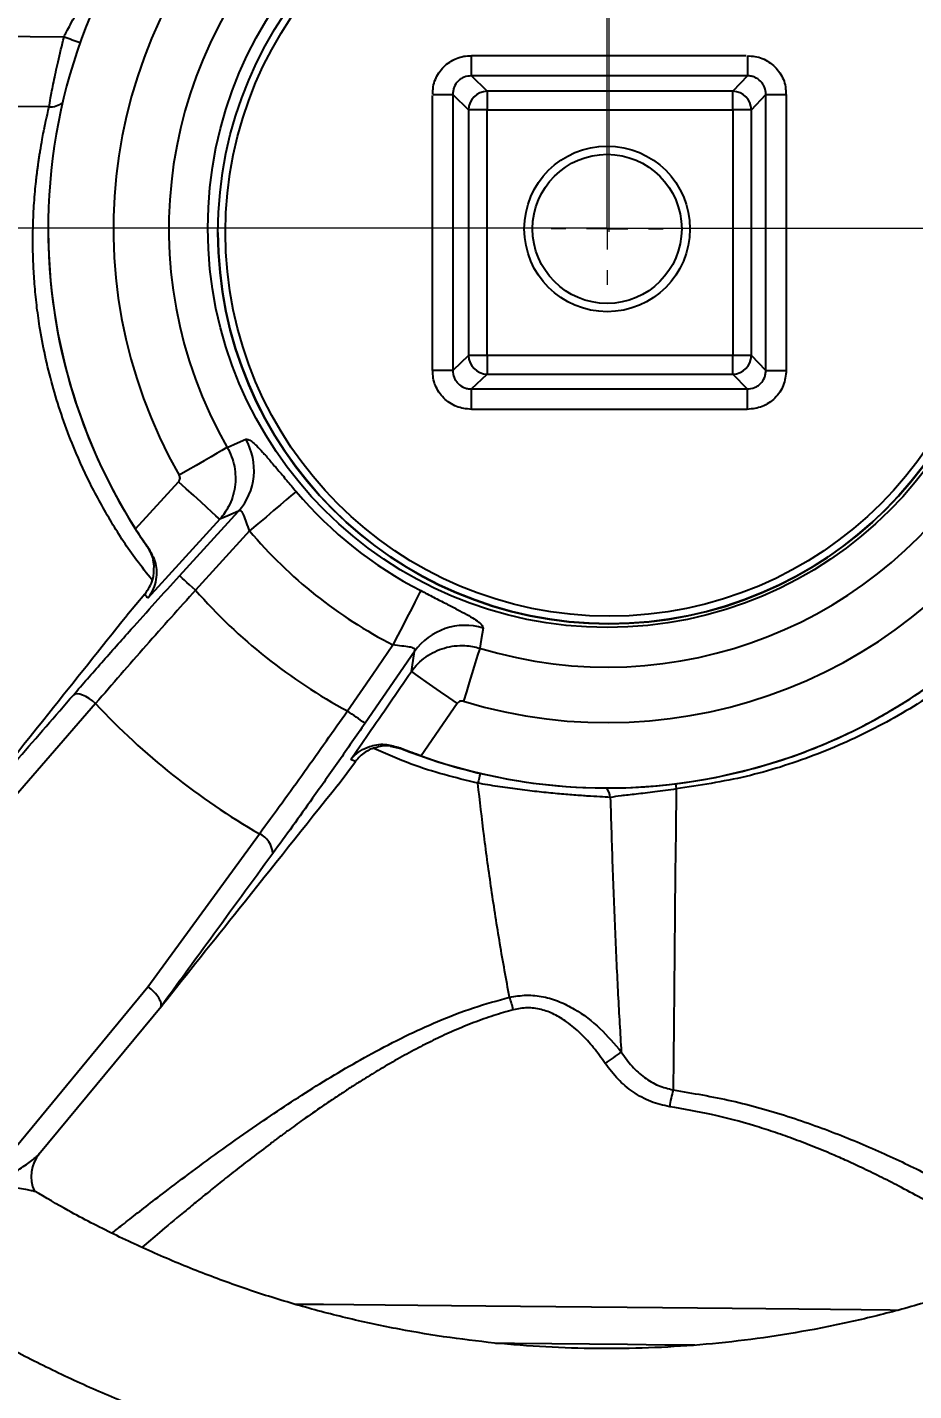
# Model space of a CAD drawing. Header units: millimetres. Extents: x 2454 to 4226, y 715 to 1968.
# Drawn here: x 3135.3 to 3242.4, y 932.4 to 1097.1 of the extents above; entities that cross this region are included whole.
import ezdxf

# ---------------------------------------------------------------- set-up
doc = ezdxf.new("R2010")
doc.units = ezdxf.units.MM
for name, color, linetype, lineweight in [('10', 7, 'Continuous', 0), ('AM_5', 3, 'Continuous', 25), ('标注', 3, 'Continuous', 13)]:
    doc.layers.add(name, color=color, linetype=linetype, lineweight=lineweight)
doc.styles.add('SLDTEXTSTYLE1', font='txt.shx', dxfattribs={"width": 0.7, "bigfont": 'gbcbig.shx'})
doc.dimstyles.new('SLDDIMSTYLE12$0', dxfattribs={"dimtxt": 12, "dimasz": 10, "dimexe": 0, "dimexo": 0.0625, "dimgap": 0.875, "dimtad": 1, "dimdec": 1, "dimlfac": 1.8, "dimrnd": 1e-09, "dimzin": 12, "dimdsep": 46, "dimtxsty": 'SLDTEXTSTYLE1', "dimcen": 0.09, "dimdle": 8.16, "dimclrd": 3, "dimclre": 3, "dimadec": 0, "dimazin": 3, "dimtfac": 1, "dimtdec": 1, "dimtofl": 0, "dimtmove": 0, "dimatfit": 3, "dimfxl": 0, "dimfrac": 2, "dimtolj": 1, "dimlwd": 5, "dimlwe": 5, "dimarcsym": 0})
doc.dimstyles.new('SLDDIMSTYLE12$3', dxfattribs={"dimtxt": 12, "dimasz": 10, "dimexe": 0, "dimexo": 0.0625, "dimgap": 0.875, "dimtad": 1, "dimdec": 1, "dimlfac": 1.8, "dimrnd": 1e-09, "dimzin": 12, "dimdsep": 46, "dimtxsty": 'SLDTEXTSTYLE1', "dimcen": 0.09, "dimdle": 8.16, "dimclrd": 3, "dimclre": 3, "dimadec": 0, "dimazin": 3, "dimtfac": 1, "dimtdec": 1, "dimtofl": 0, "dimtmove": 0, "dimatfit": 3, "dimfxl": 0, "dimfrac": 2, "dimtolj": 1, "dimlwd": 5, "dimlwe": 5, "dimarcsym": 0})

# ---------------------------------------------------------------- blocks, each defined once
blk = doc.blocks.new('SW_CENTERMARKSYMBOL_11')
at = {"layer": '10', "color": 0}
for p, q in [((0, 1), (0, 1.35)), ((0, 0), (0, 0.5)), ((-1, 0), (-1.35, 0)), ((0, 0), (-0.5, 0)), ((0, 0), (0, -0.5)), ((0, 0), (0.5, 0)), ((1, 0), (1.35, 0)), ((0, -1), (0, -1.35))]:
    blk.add_line(p, q, dxfattribs=at)
blk = doc.blocks.new('*D58')
at = {"layer": 'Defpoints', "color": 0, "transparency": 16777216}
for p in [(3205.35, 1240.73), (3205.35, 1072.8), (3519.37, 1062.93)]:
    blk.add_point(p, dxfattribs=at)
at = {"layer": '标注', "color": 3, "linetype": 'Continuous', "lineweight": 5, "transparency": 16777216}
for p, q in [((3205.35, 1072.87), (3205.35, 1240.73)), ((3509.37, 1240.73), (3215.35, 1240.73))]:
    blk.add_line(p, q, dxfattribs=at)
at = {"layer": '标注', "color": 3, "lineweight": 5, "transparency": 16777216}
blk.add_line((3519.37, 1063), (3519.37, 1240.73), dxfattribs=at)
at = {"layer": '标注', "color": 3, "transparency": 16777216}
for points in [[(3215.35, 1242.4), (3215.35, 1239.07), (3205.35, 1240.73)], [(3509.37, 1242.4), (3509.37, 1239.07), (3519.37, 1240.73)]]:
    blk.add_solid(points, dxfattribs=at)
at = {"layer": '标注', "color": 0, "transparency": 16777216, "insert": (3362.03, 1253.04), "char_height": 10, "attachment_point": 5, "style": 'SLDTEXTSTYLE1'}
blk.add_mtext('\\A1;{\\H2.28571x;315}', dxfattribs=at)
blk = doc.blocks.new('*D59')
at = {"layer": 'Defpoints', "color": 0, "transparency": 16777216}
for p in [(3205.61, 1241.23), (3205.61, 1072.29), (2947.88, 1020.63)]:
    blk.add_point(p, dxfattribs=at)
at = {"layer": '标注', "color": 3, "lineweight": 5, "transparency": 16777216}
blk.add_line((2947.88, 1020.69), (2947.88, 1241.23), dxfattribs=at)
at = {"layer": '标注', "color": 3, "linetype": 'Continuous', "lineweight": 5, "transparency": 16777216}
for p, q in [((2957.88, 1241.23), (3195.61, 1241.23)), ((3205.61, 1072.35), (3205.61, 1241.23))]:
    blk.add_line(p, q, dxfattribs=at)
at = {"layer": '标注', "color": 3, "transparency": 16777216}
for points in [[(2957.88, 1242.9), (2957.88, 1239.57), (2947.88, 1241.23)], [(3195.61, 1242.9), (3195.61, 1239.57), (3205.61, 1241.23)]]:
    blk.add_solid(points, dxfattribs=at)
at = {"layer": '标注', "color": 0, "transparency": 16777216, "insert": (3076.91, 1253.54), "char_height": 10, "attachment_point": 5, "style": 'SLDTEXTSTYLE1'}
blk.add_mtext('\\A1;{\\H2.28571x;245}', dxfattribs=at)
blk = doc.blocks.new('*D63')
at = {"layer": 'Defpoints', "color": 0, "transparency": 16777216}
for p in [(3469.36, 1174.46), (3739.56, 1174.46), (3205.35, 1072.8)]:
    blk.add_point(p, dxfattribs=at)
at = {"layer": '标注', "color": 3, "linetype": 'Continuous', "lineweight": 5, "transparency": 16777216}
for p, q in [((3469.42, 1174.46), (3739.56, 1174.46)), ((3739.56, 1082.8), (3739.56, 1164.46))]:
    blk.add_line(p, q, dxfattribs=at)
at = {"layer": '标注', "color": 3, "lineweight": 5, "transparency": 16777216}
blk.add_line((3205.42, 1072.8), (3739.56, 1072.8), dxfattribs=at)
at = {"layer": '标注', "color": 3, "transparency": 16777216}
for points in [[(3737.89, 1164.46), (3741.22, 1164.46), (3739.56, 1174.46)], [(3737.89, 1082.8), (3741.22, 1082.8), (3739.56, 1072.8)]]:
    blk.add_solid(points, dxfattribs=at)
at = {"layer": '标注', "color": 0, "transparency": 16777216, "insert": (3727.25, 1123.63), "char_height": 10, "attachment_point": 5, "rotation": 90, "style": 'SLDTEXTSTYLE1'}
blk.add_mtext('\\A1;{\\H2.28571x;115}', dxfattribs=at)
blk = doc.blocks.new('*D50')
at = {"layer": 'Defpoints', "color": 0, "transparency": 16777216}
for p in [(3205.35, 1072.8), (3019.25, 833.3), (3203.38, 833.3)]:
    blk.add_point(p, dxfattribs=at)
at = {"layer": '标注', "color": 3, "lineweight": 5, "transparency": 16777216}
blk.add_line((3205.29, 1072.8), (3019.25, 1072.8), dxfattribs=at)
at = {"layer": '标注', "color": 3, "linetype": 'Continuous', "lineweight": 5, "transparency": 16777216}
for p, q in [((3019.25, 1062.8), (3019.25, 843.3)), ((3203.32, 833.3), (3019.25, 833.3))]:
    blk.add_line(p, q, dxfattribs=at)
at = {"layer": '标注', "color": 3, "transparency": 16777216}
for points in [[(3017.58, 1062.8), (3020.92, 1062.8), (3019.25, 1072.8)], [(3017.58, 843.3), (3020.92, 843.3), (3019.25, 833.3)]]:
    blk.add_solid(points, dxfattribs=at)
at = {"layer": '标注', "color": 0, "transparency": 16777216, "insert": (3004.66, 912.63), "char_height": 12, "attachment_point": 5, "rotation": 90, "style": 'SLDTEXTSTYLE1'}
blk.add_mtext('\\A1;{\\fSimSun|b0|i0|c134|p2;\\H2.28571x;245}', dxfattribs=at)
blk = doc.blocks.new('*D54')
at = {"layer": 'AM_5', "color": 3, "linetype": 'Continuous', "lineweight": 5, "transparency": 16777216}
blk.add_line((3355.81, 1216.7), (3322.13, 1190.7), dxfattribs=at)
at = {"layer": 'AM_5', "color": 3, "lineweight": 5, "transparency": 16777216}
for p, q in [((3254.75, 1138.76), (3254.93, 1138.76)), ((3254.84, 1138.67), (3254.84, 1138.85))]:
    blk.add_line(p, q, dxfattribs=at)
at = {"layer": 'AM_5', "color": 3, "transparency": 16777216}
blk.add_solid([(3321.11, 1192.02), (3323.15, 1189.38), (3314.21, 1184.59)], dxfattribs=at)
at = {"layer": 'Defpoints', "color": 0, "transparency": 16777216}
for p in [(3314.21, 1184.59), (3195.47, 1092.93)]:
    blk.add_point(p, dxfattribs=at)
at = {"layer": 'AM_5', "color": 0, "transparency": 16777216, "insert": (3338.73, 1212.19), "char_height": 12, "attachment_point": 5, "rotation": 37.6642, "style": 'SLDTEXTSTYLE1'}
blk.add_mtext('\\A1;%%C345', dxfattribs=at)

msp = doc.modelspace()

# ---------------------------------------------------------------- linework, layer by layer
at = {"color": 7, "linetype": 'Continuous', "lineweight": 25}
for p, q in [((3094.884, 1096.349), (3139.768, 1095.903)), ((3188.954, 1093.652), (3222.131, 1093.652)), ((3190.853, 1089.334), (3188.954, 1091.195)), ((3222.284, 1091.195), (3188.954, 1091.195)), ((3222.284, 1091.195), (3220.531, 1089.334)), ((3184.254, 1055.622), (3184.254, 1088.816)), ((3186.716, 1088.957), (3188.615, 1087.096)), ((3186.716, 1088.957), (3186.716, 1055.626)), ((3220.531, 1089.334), (3190.853, 1089.334)), ((3222.771, 1087.096), (3224.52, 1088.953)), ((3224.52, 1055.63), (3224.52, 1088.953)), ((3226.984, 1088.948), (3226.984, 1055.625)), ((3137.957, 1087.444), (3094.8, 1087.873)), ((3188.615, 1087.096), (3188.615, 1057.419)), ((3190.853, 1057.423), (3190.853, 1087.101)), ((3190.853, 1087.101), (3220.531, 1087.101)), ((3220.531, 1087.101), (3220.531, 1057.423)), ((3222.771, 1057.419), (3222.771, 1087.096)), ((3137.854, 1072.894), (3137.854, 1072.883)), ((3158.36, 1072.414), (3158.36, 1072.406)), ((3188.615, 1057.419), (3186.716, 1055.626)), ((3220.531, 1057.423), (3190.853, 1057.423)), ((3224.52, 1055.63), (3222.771, 1057.419)), ((3188.958, 1053.39), (3190.853, 1055.179)), ((3190.853, 1055.179), (3220.531, 1055.179)), ((3220.531, 1055.179), (3222.281, 1053.39)), ((3188.958, 1053.39), (3222.281, 1053.39)), ((3222.281, 1050.922), (3188.958, 1050.922)), ((3148.4, 1036.493), (3153.595, 1042.187)), ((3153.727, 1030.841), (3160.825, 1038.62)), ((3149.839, 1034.313), (3150.04, 1034.037)), ((3150.541, 1032.7), (3150.538, 1032.704)), ((3150.641, 1032.023), (3150.541, 1032.7)), ((3149.534, 1028.615), (3147.335, 1026.04)), ((3182.104, 1021.697), (3176.123, 1013.03)), ((3143.586, 1015.407), (3128.595, 998.161)), ((3187.256, 1015.416), (3182.879, 1009.074)), ((3179.165, 1010.28), (3178.327, 1010.282)), ((3179.169, 1010.278), (3179.165, 1010.28)), ((3179.169, 1010.278), (3180.441, 1009.977)), ((3172.854, 1005.578), (3174.95, 1008.402)), ((3218.42, 1006.488), (3218.42, 1006.488)), ((3149.905, 981.214), (3163.355, 999.685)), ((3130.364, 957.557), (3149.905, 981.214)), ((3136.739, 960.982), (3151.719, 979.077))]:
    msp.add_line(p, q, dxfattribs=at)
at = {"color": 7, "linetype": 'Continuous', "lineweight": 25, "flags": 128}
for points in [[(3190.853, 1089.334), (3190.853, 1089.255), (3190.853, 1089.104), (3190.853, 1088.885), (3190.853, 1088.606), (3190.853, 1088.276), (3190.853, 1087.907), (3190.853, 1087.511), (3190.853, 1087.101)], [(3220.531, 1087.101), (3220.531, 1087.511), (3220.531, 1087.907), (3220.531, 1088.276), (3220.531, 1088.606), (3220.531, 1088.885), (3220.531, 1089.104), (3220.531, 1089.255), (3220.531, 1089.334)], [(3190.853, 1057.423), (3190.853, 1057.011), (3190.853, 1056.612), (3190.853, 1056.24), (3190.853, 1055.909), (3190.853, 1055.629), (3190.853, 1055.409), (3190.853, 1055.257), (3190.853, 1055.179)], [(3220.531, 1055.179), (3220.531, 1055.257), (3220.531, 1055.409), (3220.531, 1055.629), (3220.531, 1055.909), (3220.531, 1056.24), (3220.531, 1056.612), (3220.531, 1057.011), (3220.531, 1057.423)], [(3188.958, 1050.922), (3188.958, 1051.376), (3188.958, 1051.814), (3188.958, 1052.223), (3188.958, 1052.588), (3188.958, 1052.896), (3188.958, 1053.138), (3188.958, 1053.304), (3188.958, 1053.39)], [(3222.281, 1053.39), (3222.281, 1053.304), (3222.281, 1053.138), (3222.281, 1052.896), (3222.281, 1052.588), (3222.281, 1052.223), (3222.281, 1051.814), (3222.281, 1051.376), (3222.281, 1050.922)], [(3159.478, 1046.334), (3160.725, 1046.89), (3161.704, 1047.327)], [(3159.478, 1046.334), (3159.241, 1046.195), (3158.826, 1045.954), (3158.247, 1045.618), (3157.523, 1045.2), (3156.676, 1044.711), (3155.733, 1044.167), (3154.725, 1043.587), (3153.684, 1042.987)], [(3158.572, 1037.659), (3158.427, 1037.788), (3158.11, 1038.075), (3157.633, 1038.508), (3157.012, 1039.072), (3156.27, 1039.748), (3155.433, 1040.51), (3154.53, 1041.333), (3153.595, 1042.187)], [(3167.792, 1041.016), (3167.562, 1040.818), (3167.16, 1040.475), (3166.598, 1039.998), (3165.895, 1039.401), (3165.074, 1038.704), (3164.159, 1037.93), (3163.182, 1037.102), (3162.172, 1036.247)], [(3158.572, 1037.659), (3152.392, 1030.887), (3149.883, 1028.138)], [(3160.825, 1038.62), (3159.563, 1038.082), (3158.572, 1037.659)], [(3162.172, 1036.247), (3158.517, 1032.242), (3155.645, 1029.095)], [(3155.645, 1029.095), (3155.284, 1029.424), (3154.937, 1029.742), (3154.614, 1030.036), (3154.328, 1030.296), (3154.089, 1030.514), (3153.905, 1030.681), (3153.783, 1030.791), (3153.727, 1030.841)], [(3182.851, 1029.039), (3182.713, 1028.768), (3182.472, 1028.297), (3182.136, 1027.641), (3181.715, 1026.82), (3181.223, 1025.861), (3180.675, 1024.795), (3180.089, 1023.656), (3179.484, 1022.479)], [(3190.391, 1024.513), (3190.149, 1023.157), (3189.96, 1022.092)], [(3173.985, 1014.51), (3177.064, 1018.973), (3179.484, 1022.479)], [(3181.711, 1019.257), (3181.931, 1020.623), (3182.104, 1021.697)], [(3189.96, 1022.092), (3189.88, 1021.827), (3189.741, 1021.367), (3189.547, 1020.726), (3189.304, 1019.925), (3189.02, 1018.988), (3188.703, 1017.947), (3188.365, 1016.834), (3188.016, 1015.684)], [(3181.711, 1019.257), (3181.872, 1019.143), (3182.225, 1018.897), (3182.757, 1018.527), (3183.448, 1018.048), (3184.275, 1017.476), (3185.208, 1016.831), (3186.213, 1016.136), (3187.256, 1015.416)], [(3143.586, 1015.407), (3143.199, 1015.728), (3142.798, 1016.009), (3142.398, 1016.241), (3142.012, 1016.415), (3141.657, 1016.524), (3141.345, 1016.564), (3141.087, 1016.534), (3140.894, 1016.434)], [(3213.682, 1005.091), (3213.631, 999.933), (3213.581, 994.914), (3213.533, 990.053), (3213.487, 985.369), (3213.442, 980.88), (3213.4, 976.603), (3213.359, 972.556), (3213.322, 968.753)], [(3213.591, 1005.715), (3213.629, 1005.461), (3213.682, 1005.091)], [(3167.643, 942.899), (3167.651, 942.899), (3171.113, 942.87), (3174.753, 942.839), (3178.551, 942.805), (3182.488, 942.77), (3186.54, 942.733), (3190.688, 942.694), (3194.907, 942.654), (3199.177, 942.613), (3203.472, 942.57), (3207.771, 942.527), (3212.049, 942.484), (3216.285, 942.44), (3220.454, 942.397), (3224.535, 942.353), (3228.505, 942.31), (3232.343, 942.268), (3236.029, 942.226), (3239.541, 942.186), (3240.501, 942.175)], [(3191.869, 938.196), (3194.163, 938.174), (3198.689, 938.131), (3203.241, 938.086), (3207.797, 938.04), (3212.334, 937.994), (3215.924, 937.957)]]:
    msp.add_lwpolyline(points, dxfattribs=at)
at = {"color": 7, "linetype": 'Continuous', "lineweight": 25}
for centre, radius in [((3205.353, 1072.804), 48.216), ((3205.61, 1072.294), 47.25), ((3205.61, 1072.296), 46.35), ((3205.353, 1072.72), 10), ((3205.353, 1072.72), 9)]:
    msp.add_circle(centre, radius, dxfattribs=at)
for centre, radius, start, end in [((3205.354, 1072.722), 67.5, 10.54851, 92.46086), ((3205.353, 1072.72), 59.613, 13.09228, 89.91829), ((3205.353, 1072.732), 52.929, 13.09228, 89.91829), ((3205.353, 1072.722), 67.5, 130.5515, 212.46111), ((3205.353, 1072.72), 59.613, 133.09211, 209.9183), ((3205.353, 1072.733), 52.928, 133.09211, 209.9183), ((3157.402, 1144.713), 51.897, 250.13582, 252.41221), ((3184.847, 1432.632), 343.68, 269.91887, 270.31163), ((3190.881, 1087.068), 2.266, 90.70634, 179.29353), ((3220.506, 1087.07), 2.265, 0.67504, 89.3695), ((3138.013, 1090.156), 2.713, 268.83031, 305.65037), ((3190.368, 758.118), 328.983, 89.91553, 90.30529), ((3221.022, 763.293), 323.808, 89.69056, 90.08686), ((3205.353, 1072.711), 67.5, 179.85416, 214.67082), ((3205.61, 1072.286), 47.25, 180.0001, 359.85405), ((3190.368, 728.441), 328.983, 89.91553, 90.30529), ((3190.881, 1057.444), 2.265, 180.64598, 269.3078), ((3221.022, 733.615), 323.808, 89.69056, 90.08686), ((3220.506, 1057.443), 2.264, 270.61819, 359.38168), ((3226.444, 1411.814), 356.189, 269.69056, 270.08686), ((3155.269, 1043.579), 7.447, 318.25455, 30.22182), ((3205.353, 1072.733), 52.929, 253.09221, 329.91815), ((3205.353, 1072.72), 59.613, 253.09221, 329.91815), ((3205.353, 1072.789), 49.198, 220.22866, 242.78205), ((3205.353, 1072.723), 67.5, 250.55137, 332.45778), ((3205.353, 1072.776), 56.559, 220.22866, 242.78205), ((3205.353, 1072.776), 66.173, 221.30694, 241.70366), ((3188.187, 1017.396), 7.45, 72.79245, 144.73438), ((3205.353, 1072.784), 84.305, 222.88982, 240.12065), ((2933.698, 665.132), 424.031, 55.13015, 55.48148), ((3205.353, 1072.711), 67.5, 248.34145, 281.16149), ((3237.068, 994.477), 48.666, 165.12215, 166.55984), ((3202.9, 1003.655), 2.863, 8.3666, 32.91943), ((3162.216, 997.179), 2.753, 2.31011, 65.56225), ((3180.523, 975.101), 13.905, 13.90103, 20.40038), ((3359.044, 756.582), 264.726, 125.03728, 125.55187), ((3226.377, 965.009), 13.582, 163.99759, 172.73291), ((3139.991, 958.324), 4.202, 139.73951, 205.37948)]:
    msp.add_arc(centre, radius, start, end, dxfattribs=at)
for points, knots in [([(3053.725, 1095.471), (3053.557, 1094.29), (3053.079, 1090.929), (3052.511, 1085.361), (3052.11, 1078.77), (3051.997, 1072.167), (3052.167, 1065.566), (3052.622, 1058.977), (3053.36, 1052.415), (3054.379, 1045.89), (3055.679, 1039.415), (3057.256, 1033.003), (3059.108, 1026.664), (3061.23, 1020.41), (3063.621, 1014.254), (3066.274, 1008.207), (3069.184, 1002.279), (3072.348, 996.482), (3075.758, 990.827), (3079.408, 985.323), (3083.292, 979.982), (3087.402, 974.813), (3091.731, 969.826), (3096.271, 965.03), (3101.013, 960.434), (3105.948, 956.046), (3111.068, 951.874), (3116.362, 947.927), (3121.822, 944.212), (3127.436, 940.735), (3133.195, 937.503), (3139.088, 934.522), (3145.103, 931.797), (3151.231, 929.334), (3157.458, 927.137), (3163.775, 925.21), (3170.169, 923.557), (3176.627, 922.181), (3183.14, 921.084), (3189.693, 920.268), (3196.275, 919.735), (3202.874, 919.486), (3209.478, 919.522), (3216.074, 919.841), (3222.651, 920.445), (3229.195, 921.331), (3235.695, 922.498), (3242.139, 923.943), (3248.514, 925.665), (3254.81, 927.659), (3261.013, 929.923), (3267.114, 932.452), (3273.1, 935.241), (3278.96, 938.285), (3284.684, 941.579), (3290.261, 945.116), (3295.68, 948.89), (3300.932, 952.893), (3306.007, 957.119), (3310.895, 961.56), (3315.587, 966.207), (3320.075, 971.051), (3324.35, 976.085), (3328.405, 981.297), (3332.231, 986.68), (3335.822, 992.222), (3339.171, 997.913), (3342.272, 1003.744), (3345.119, 1009.703), (3347.707, 1015.778), (3350.031, 1021.96), (3352.087, 1028.236), (3353.87, 1034.594), (3355.379, 1041.023), (3356.609, 1047.512), (3357.558, 1054.047), (3358.225, 1060.617), (3358.609, 1067.21), (3358.709, 1073.813), (3358.524, 1080.414), (3358.055, 1087.001), (3357.303, 1093.562), (3356.27, 1100.085), (3354.956, 1106.557), (3353.365, 1112.966), (3351.5, 1119.301), (3349.363, 1125.55), (3346.96, 1131.701), (3344.294, 1137.742), (3341.37, 1143.664), (3338.194, 1149.454), (3334.772, 1155.102), (3331.11, 1160.597), (3327.214, 1165.93), (3323.093, 1171.09), (3318.753, 1176.068), (3314.203, 1180.854), (3309.452, 1185.44), (3304.507, 1189.817), (3299.378, 1193.977), (3294.075, 1197.913), (3288.607, 1201.617), (3282.985, 1205.081), (3277.219, 1208.301), (3271.32, 1211.269), (3265.299, 1213.981), (3259.166, 1216.431), (3252.934, 1218.614), (3246.613, 1220.528), (3240.216, 1222.167), (3233.754, 1223.529), (3227.24, 1224.612), (3220.684, 1225.414), (3214.101, 1225.932), (3207.501, 1226.167), (3200.898, 1226.117), (3194.302, 1225.783), (3187.727, 1225.166), (3181.185, 1224.266), (3174.687, 1223.085), (3168.247, 1221.625), (3161.875, 1219.89), (3155.584, 1217.881), (3149.385, 1215.604), (3143.29, 1213.062), (3137.31, 1210.26), (3131.456, 1207.204), (3125.739, 1203.898), (3120.17, 1200.348), (3114.759, 1196.563), (3109.516, 1192.548), (3104.45, 1188.311), (3099.572, 1183.86), (3094.89, 1179.203), (3090.412, 1174.349), (3086.148, 1169.306), (3082.105, 1164.085), (3078.29, 1158.694), (3074.711, 1153.144), (3071.374, 1147.445), (3068.286, 1141.608), (3065.452, 1135.643), (3062.877, 1129.562), (3060.567, 1123.375), (3058.525, 1117.095), (3056.754, 1110.733), (3055.262, 1104.3), (3054.3, 1099.2), (3053.845, 1096.248), (3053.725, 1095.471)], [0, 0, 0, 0, 0.00371707, 0.01057073, 0.01742476, 0.02427878, 0.03113281, 0.03798684, 0.04484087, 0.0516949, 0.05854893, 0.06540296, 0.07225699, 0.07911102, 0.08596505, 0.09281907, 0.0996731, 0.10652713, 0.11338116, 0.12023519, 0.12708922, 0.13394325, 0.14079728, 0.14765131, 0.15450534, 0.16135937, 0.1682134, 0.17506743, 0.18192146, 0.18877549, 0.19562952, 0.20248355, 0.20933758, 0.21619161, 0.22304564, 0.22989967, 0.2367537, 0.24360773, 0.25046176, 0.25731579, 0.26416982, 0.27102385, 0.27787788, 0.28473191, 0.29158594, 0.29843997, 0.305294, 0.31214803, 0.31900206, 0.32585609, 0.33271012, 0.33956415, 0.34641818, 0.35327221, 0.36012624, 0.36698027, 0.3738343, 0.38068833, 0.38754236, 0.39439639, 0.40125042, 0.40810445, 0.41495848, 0.42181251, 0.42866653, 0.43552056, 0.44237459, 0.44922862, 0.45608265, 0.46293668, 0.46979071, 0.47664474, 0.48349877, 0.4903528, 0.49720683, 0.50406086, 0.51091488, 0.51776891, 0.52462294, 0.53147697, 0.538331, 0.54518503, 0.55203906, 0.55889309, 0.56574712, 0.57260114, 0.57945517, 0.5863092, 0.59316323, 0.60001726, 0.60687129, 0.61372532, 0.62057935, 0.62743338, 0.63428741, 0.64114144, 0.64799547, 0.6548495, 0.66170352, 0.66855755, 0.67541158, 0.68226561, 0.68911964, 0.69597367, 0.7028277, 0.70968173, 0.71653576, 0.72338979, 0.73024382, 0.73709785, 0.74395188, 0.75080591, 0.75765994, 0.76451397, 0.771368, 0.77822203, 0.78507606, 0.79193009, 0.79878412, 0.80563816, 0.81249219, 0.81934622, 0.82620025, 0.83305428, 0.83990831, 0.84676234, 0.85361637, 0.8604704, 0.86732443, 0.87417846, 0.88103249, 0.88788652, 0.89474054, 0.90159457, 0.9084486, 0.91530263, 0.92215666, 0.92901069, 0.93586472, 0.94271875, 0.94957278, 0.95642681, 0.96328084, 0.97013487, 0.9769889, 0.98384293, 0.99069696, 0.99755098, 1, 1, 1, 1]), ([(3173.209, 1204.231), (3174.637, 1204.578), (3178.074, 1205.413), (3183.592, 1206.415), (3189.735, 1207.28), (3195.913, 1207.852), (3202.11, 1208.143), (3208.315, 1208.15), (3214.513, 1207.872), (3220.692, 1207.31), (3226.838, 1206.466), (3232.94, 1205.341), (3238.984, 1203.938), (3244.957, 1202.259), (3250.846, 1200.308), (3256.64, 1198.09), (3262.327, 1195.608), (3267.893, 1192.868), (3273.329, 1189.876), (3278.621, 1186.638), (3283.76, 1183.161), (3288.733, 1179.453), (3293.532, 1175.52), (3298.145, 1171.371), (3302.564, 1167.015), (3306.778, 1162.462), (3310.779, 1157.72), (3314.559, 1152.8), (3318.109, 1147.711), (3321.422, 1142.466), (3324.491, 1137.074), (3327.311, 1131.547), (3329.873, 1125.897), (3332.175, 1120.135), (3334.209, 1114.274), (3335.973, 1108.325), (3337.463, 1102.303), (3338.675, 1096.218), (3339.606, 1090.084), (3340.262, 1083.913), (3340.604, 1077.721), (3340.724, 1073.437), (3340.649, 1071.226), (3340.644, 1071.08)], [0, 0, 0, 0, 0.0178666, 0.0430042, 0.0681417, 0.0932792, 0.1184167, 0.1435543, 0.1686918, 0.1938293, 0.2189668, 0.2441044, 0.2692419, 0.2943794, 0.319517, 0.3446545, 0.369792, 0.3949295, 0.4200671, 0.4452046, 0.4703421, 0.4954797, 0.5206172, 0.5457547, 0.5708923, 0.5960298, 0.6211673, 0.6463048, 0.6714424, 0.6965799, 0.7217174, 0.746855, 0.7719925, 0.79713, 0.8222676, 0.8474051, 0.8725426, 0.8976802, 0.9228177, 0.9479552, 0.9730928, 0.9982303, 1, 1, 1, 1]), ([(3071.527, 1092.812), (3071.69, 1093.853), (3072.173, 1096.936), (3073.186, 1102.027), (3074.66, 1108.053), (3076.412, 1114.005), (3078.434, 1119.87), (3080.724, 1125.637), (3083.275, 1131.292), (3086.082, 1136.825), (3089.14, 1142.224), (3092.443, 1147.476), (3095.982, 1152.572), (3099.751, 1157.5), (3103.743, 1162.25), (3107.947, 1166.812), (3112.357, 1171.177), (3116.961, 1175.336), (3121.752, 1179.278), (3126.716, 1183), (3131.855, 1186.475), (3136.028, 1189.091), (3138.534, 1190.459), (3139.225, 1190.836)], [0, 0, 0, 0, 0.0256152, 0.0758882, 0.1261644, 0.1764406, 0.2267168, 0.2769931, 0.3272693, 0.3775455, 0.4278218, 0.478098, 0.5283742, 0.5786505, 0.6289267, 0.6792029, 0.7294791, 0.7797554, 0.8300316, 0.8803078, 0.930584, 0.9808603, 1, 1, 1, 1]), ([(3139.768, 1095.903), (3139.87, 1096.108), (3140.121, 1096.61), (3140.579, 1097.48), (3141.115, 1098.451), (3141.646, 1099.36), (3142.09, 1100.087), (3142.576, 1100.848), (3142.98, 1101.466), (3143.304, 1101.949), (3143.586, 1102.362), (3143.71, 1102.541), (3143.796, 1102.665)], [0, 0, 0, 0, 0.0656593, 0.1605234, 0.284572, 0.3953036, 0.4899407, 0.5685025, 0.718524, 0.7880776, 0.8540971, 1, 1, 1, 1]), ([(3137.957, 1087.444), (3138.008, 1087.744), (3138.109, 1088.348), (3138.492, 1090.352), (3139.041, 1092.922), (3139.517, 1094.875), (3139.768, 1095.903)], [0, 0, 0, 0, 0.249588, 0.5005172, 0.7370806, 1, 1, 1, 1]), ([(3184.307, 1088.952), (3184.307, 1089.262), (3184.306, 1089.878), (3184.671, 1091.061), (3185.541, 1092.365), (3186.845, 1093.234), (3188.028, 1093.6), (3188.644, 1093.599), (3188.954, 1093.599)], [0, 0, 0, 0, 0.1258077, 0.2503148, 0.5000105, 0.7496988, 0.8742394, 1, 1, 1, 1]), ([(3188.954, 1091.195), (3188.954, 1091.255), (3188.954, 1091.375), (3188.954, 1091.925), (3188.954, 1092.669), (3188.954, 1093.253), (3188.954, 1093.546)], [0, 0, 0, 0, 0.25, 0.5, 0.7500001, 1, 1, 1, 1]), ([(3222.284, 1093.592), (3222.594, 1093.594), (3223.211, 1093.599), (3224.395, 1093.234), (3225.698, 1092.362), (3226.567, 1091.059), (3226.932, 1089.874), (3226.927, 1089.258), (3226.924, 1088.948)], [0, 0, 0, 0, 0.1258315, 0.2502938, 0.5000084, 0.7497198, 0.8742123, 1, 1, 1, 1]), ([(3188.954, 1091.195), (3188.66, 1091.166), (3188.215, 1091.123), (3187.692, 1090.84), (3187.241, 1090.475), (3186.913, 1089.979), (3186.738, 1089.415), (3186.723, 1089.111), (3186.716, 1088.957)], [0, 0, 0, 0, 0.2493138, 0.3761186, 0.5001653, 0.7410493, 0.8682389, 1, 1, 1, 1]), ([(3224.52, 1088.953), (3224.492, 1089.247), (3224.449, 1089.691), (3224.166, 1090.215), (3223.802, 1090.667), (3223.305, 1090.996), (3222.74, 1091.172), (3222.438, 1091.187), (3222.284, 1091.195)], [0, 0, 0, 0, 0.2493268, 0.3763013, 0.5001656, 0.7420065, 0.8689638, 1, 1, 1, 1]), ([(3150.429, 1030.307), (3149.783, 1031.108), (3147.978, 1033.345), (3145.445, 1037.271), (3142.826, 1042.001), (3140.863, 1046.387), (3139.399, 1050.358), (3138.317, 1053.902), (3137.444, 1057.459), (3136.841, 1060.678), (3136.442, 1063.564), (3136.193, 1066.087), (3136.047, 1068.515), (3135.993, 1070.856), (3136.014, 1072.826), (3136.079, 1074.493), (3136.161, 1075.88), (3136.267, 1077.213), (3136.368, 1078.224), (3136.449, 1078.941), (3136.508, 1079.432), (3136.573, 1079.941), (3136.644, 1080.466), (3136.721, 1081.003), (3136.803, 1081.551), (3136.941, 1082.421), (3137.112, 1083.416), (3137.29, 1084.36), (3137.398, 1084.89), (3137.45, 1085.138), (3137.466, 1085.213), (3137.471, 1085.238), (3137.473, 1085.246), (3137.474, 1085.248), (3137.474, 1085.25), (3137.474, 1085.25), (3137.474, 1085.25), (3137.474, 1085.25), (3137.474, 1085.251), (3137.474, 1085.251), (3137.573, 1085.729), (3137.751, 1086.547), (3137.892, 1087.16), (3137.957, 1087.444)], [0, 0, 0, 0, 0.0356102, 0.099481, 0.1633363, 0.2276723, 0.274271, 0.3218533, 0.3705812, 0.4206059, 0.4583256, 0.4973133, 0.535566, 0.5736756, 0.6138984, 0.6391603, 0.665828, 0.6939047, 0.7198606, 0.730252, 0.7413303, 0.7530952, 0.765547, 0.7786857, 0.7925112, 0.8070237, 0.8470385, 0.8764858, 0.8953644, 0.9008402, 0.9027525, 0.9033313, 0.9035352, 0.903615, 0.9036483, 0.9036625, 0.9036687, 0.9036714, 0.9036726, 0.9036732, 0.9036736, 0.9553119, 1, 1, 1, 1]), ([(3188.958, 1050.922), (3188.343, 1050.992), (3187.113, 1051.132), (3185.544, 1052.215), (3184.673, 1053.508), (3184.306, 1054.695), (3184.311, 1055.312), (3184.314, 1055.622)], [0, 0, 0, 0, 0.2495022, 0.4993197, 0.7493632, 0.8740441, 1, 1, 1, 1]), ([(3186.716, 1055.626), (3186.656, 1055.626), (3186.535, 1055.625), (3185.987, 1055.623), (3185.247, 1055.622), (3184.665, 1055.622), (3184.374, 1055.622)], [0, 0, 0, 0, 0.25, 0.5, 0.7500001, 1, 1, 1, 1]), ([(3186.716, 1055.626), (3186.745, 1055.332), (3186.788, 1054.888), (3187.073, 1054.365), (3187.438, 1053.915), (3187.934, 1053.588), (3188.498, 1053.412), (3188.803, 1053.398), (3188.958, 1053.39)], [0, 0, 0, 0, 0.2493016, 0.3758588, 0.5001539, 0.7402599, 0.8676652, 1, 1, 1, 1]), ([(3222.281, 1053.39), (3222.575, 1053.419), (3223.019, 1053.463), (3223.542, 1053.747), (3223.993, 1054.112), (3224.321, 1054.608), (3224.498, 1055.172), (3224.513, 1055.476), (3224.52, 1055.63)], [0, 0, 0, 0, 0.2493148, 0.3760418, 0.5001543, 0.7412324, 0.8684013, 1, 1, 1, 1]), ([(3226.984, 1055.625), (3226.914, 1055.009), (3226.773, 1053.776), (3225.688, 1052.218), (3224.13, 1051.133), (3222.897, 1050.992), (3222.281, 1050.922)], [0, 0, 0, 0, 0.2498541, 0.5000068, 0.7501542, 1, 1, 1, 1]), ([(3161.704, 1047.327), (3161.795, 1047.338), (3161.976, 1047.358), (3162.431, 1047.064), (3163.009, 1046.55), (3163.73, 1045.79), (3164.582, 1044.82), (3165.569, 1043.653), (3166.649, 1042.37), (3167.414, 1041.463), (3167.792, 1041.016)], [0, 0, 0, 0, 0.1262166, 0.2512856, 0.3774413, 0.5006267, 0.6257798, 0.7501083, 0.8765444, 1, 1, 1, 1]), ([(3159.478, 1046.334), (3159.478, 1046.334), (3159.882, 1045.615), (3160.475, 1044.039), (3160.527, 1041.525), (3159.822, 1039.324), (3158.99, 1038.123), (3158.572, 1037.659), (3158.572, 1037.659)], [0, 0, 0, 0, 0.000006, 0.2659715, 0.53158, 0.7971842, 0.9999942, 1, 1, 1, 1]), ([(3269.109, 1046.207), (3268.647, 1045.11), (3267.446, 1042.256), (3265, 1037.853), (3261.851, 1033.055), (3257.688, 1027.796), (3252.329, 1022.323), (3245.58, 1016.974), (3238.239, 1012.516), (3230.393, 1009.002), (3222.189, 1006.397), (3216.513, 1005.526), (3213.682, 1005.091)], [0, 0, 0, 0, 0.04951767, 0.12878483, 0.20773676, 0.28649301, 0.40577873, 0.52435212, 0.64380039, 0.76258031, 0.88159119, 1, 1, 1, 1]), ([(3218.42, 1006.488), (3220.241, 1006.893), (3223.883, 1007.703), (3229.247, 1009.502), (3234.498, 1011.736), (3239.543, 1014.418), (3244.304, 1017.489), (3248.798, 1020.946), (3253.027, 1024.808), (3257.6, 1029.779), (3262.299, 1036.02), (3265.004, 1041.22), (3266.368, 1043.841)], [0, 0, 0, 0, 0.0887559, 0.1775119, 0.2688306, 0.3601493, 0.4491648, 0.5381803, 0.6297819, 0.7213835, 0.8595085, 1, 1, 1, 1]), ([(3153.595, 1042.187), (3153.641, 1042.249), (3153.735, 1042.374), (3153.785, 1042.605), (3153.766, 1042.818), (3153.709, 1042.937), (3153.684, 1042.987)], [0, 0, 0, 0, 0.2695474, 0.539173, 0.8068736, 1, 1, 1, 1]), ([(3162.172, 1036.247), (3162.046, 1036.591), (3161.797, 1037.269), (3161.542, 1038.028), (3161.336, 1038.463), (3161.177, 1038.668), (3161.003, 1038.736), (3160.886, 1038.659), (3160.825, 1038.62)], [0, 0, 0, 0, 0.2616178, 0.5161546, 0.6376198, 0.7555299, 0.8740541, 1, 1, 1, 1]), ([(3150.04, 1034.037), (3149.724, 1034.494), (3149.181, 1035.28), (3148.63, 1036.136), (3148.4, 1036.493)], [0, 0, 0, 0, 0.58280352, 1, 1, 1, 1]), ([(3335.253, 1034.95), (3335.241, 1034.907), (3334.695, 1032.865), (3333.364, 1028.898), (3331.242, 1023.07), (3328.823, 1017.356), (3326.153, 1011.755), (3323.228, 1006.284), (3320.055, 1000.953), (3316.641, 995.772), (3312.993, 990.753), (3309.119, 985.907), (3305.027, 981.243), (3300.726, 976.772), (3296.224, 972.502), (3291.531, 968.444), (3286.657, 964.604), (3281.613, 960.992), (3276.408, 957.615), (3271.054, 954.48), (3265.562, 951.594), (3259.943, 948.962), (3254.21, 946.591), (3248.374, 944.485), (3242.448, 942.648), (3236.444, 941.085), (3230.374, 939.799), (3224.252, 938.792), (3218.09, 938.067), (3211.902, 937.625), (3205.699, 937.467), (3199.496, 937.593), (3193.305, 938.003), (3187.14, 938.697), (3181.013, 939.673), (3174.937, 940.928), (3168.925, 942.46), (3162.989, 944.267), (3157.143, 946.343), (3151.396, 948.684), (3145.768, 951.293), (3140.69, 953.9), (3137.558, 955.749), (3136.205, 956.547)], [0, 0, 0, 0, 0.0005527, 0.0256902, 0.0508276, 0.0759651, 0.1011026, 0.1262401, 0.1513776, 0.1765151, 0.2016526, 0.2267901, 0.2519275, 0.277065, 0.3022025, 0.32734, 0.3524775, 0.377615, 0.4027524, 0.4278899, 0.4530274, 0.4781649, 0.5033024, 0.5284399, 0.5535773, 0.5787148, 0.6038523, 0.6289898, 0.6541273, 0.6792648, 0.7044022, 0.7295397, 0.7546772, 0.7798147, 0.8049522, 0.8300897, 0.8552271, 0.8803646, 0.9055021, 0.9306396, 0.9557771, 0.9809145, 1, 1, 1, 1]), ([(3149.839, 1034.313), (3149.995, 1034.062), (3150.307, 1033.56), (3150.461, 1032.989), (3150.538, 1032.704)], [0, 0, 0, 0, 0.4993287, 1, 1, 1, 1]), ([(3150.04, 1034.037), (3150.309, 1033.545), (3150.934, 1032.405), (3150.982, 1030.83), (3150.684, 1029.498), (3150.281, 1028.683), (3149.979, 1028.259), (3149.885, 1028.141), (3149.883, 1028.138)], [0, 0, 0, 0, 0.2219509, 0.5150593, 0.7160023, 0.9171357, 0.9981789, 1, 1, 1, 1]), ([(3140.894, 1016.434), (3142.024, 1017.732), (3144.277, 1020.319), (3147.616, 1024.079), (3150.771, 1027.594), (3152.74, 1029.757), (3153.727, 1030.841)], [0, 0, 0, 0, 0.2800318, 0.5584059, 0.7786039, 1, 1, 1, 1]), ([(3149.534, 1028.615), (3149.922, 1029.183), (3150.602, 1030.181), (3150.629, 1031.468), (3150.641, 1032.023)], [0, 0, 0, 0, 0.5693211, 1, 1, 1, 1]), ([(3155.645, 1029.095), (3154.66, 1027.999), (3152.648, 1025.76), (3149.626, 1022.351), (3146.558, 1018.854), (3144.589, 1016.57), (3143.586, 1015.407)], [0, 0, 0, 0, 0.2354218, 0.4805713, 0.7354356, 1, 1, 1, 1]), ([(3182.851, 1029.039), (3183.373, 1028.772), (3184.428, 1028.23), (3185.925, 1027.465), (3187.286, 1026.764), (3188.428, 1026.15), (3189.328, 1025.617), (3190.207, 1025.008), (3190.318, 1024.711), (3190.391, 1024.513)], [0, 0, 0, 0, 0.1235248, 0.2501508, 0.3747836, 0.5002123, 0.623528, 0.7497126, 1, 1, 1, 1]), ([(3149.883, 1028.138), (3149.807, 1028.241), (3149.691, 1028.4), (3149.575, 1028.56), (3149.534, 1028.615)], [0, 0, 0, 0, 0.6519025, 1, 1, 1, 1]), ([(3125.98, 999.271), (3129.955, 1004.253), (3137.052, 1013.15), (3144.193, 1022.102), (3147.335, 1026.04)], [0, 0, 0, 0, 0.5600004, 1, 1, 1, 1]), ([(3182.104, 1021.697), (3182.128, 1021.765), (3182.176, 1021.896), (3182.071, 1022.052), (3181.834, 1022.162), (3181.364, 1022.265), (3180.566, 1022.343), (3179.848, 1022.433), (3179.484, 1022.479)], [0, 0, 0, 0, 0.1251651, 0.2440023, 0.362149, 0.4834229, 0.7377951, 1, 1, 1, 1]), ([(3181.711, 1019.257), (3181.711, 1019.257), (3182.185, 1019.934), (3183.378, 1021.14), (3185.663, 1022.247), (3187.96, 1022.517), (3189.384, 1022.261), (3189.96, 1022.092), (3189.96, 1022.092)], [0, 0, 0, 0, 0.0000058, 0.2685474, 0.5380534, 0.806325, 0.999994, 1, 1, 1, 1]), ([(3174.39, 1008.649), (3175.095, 1009.67), (3177.534, 1013.206), (3179.975, 1016.742), (3181.711, 1019.257)], [0, 0, 0, 0, 0.2887438, 1, 1, 1, 1]), ([(3125.877, 999.121), (3128.68, 1002.352), (3133.686, 1008.122), (3138.692, 1013.895), (3140.894, 1016.434)], [0, 0, 0, 0, 0.56, 1, 1, 1, 1]), ([(3163.355, 999.685), (3164.263, 1000.923), (3166.048, 1003.353), (3168.767, 1007.128), (3171.41, 1010.839), (3173.138, 1013.303), (3173.985, 1014.51)], [0, 0, 0, 0, 0.2645653, 0.51943, 0.7645791, 1, 1, 1, 1]), ([(3188.016, 1015.684), (3187.962, 1015.696), (3187.832, 1015.726), (3187.621, 1015.696), (3187.406, 1015.595), (3187.306, 1015.476), (3187.256, 1015.416)], [0, 0, 0, 0, 0.19311937, 0.46082233, 0.7304503, 1, 1, 1, 1]), ([(3176.123, 1013.03), (3175.061, 1011.497), (3172.945, 1008.443), (3170.008, 1004.286), (3167.341, 1000.556), (3165.76, 998.381), (3164.966, 997.29)], [0, 0, 0, 0, 0.2815396, 0.5608619, 0.7796518, 1, 1, 1, 1]), ([(3174.39, 1008.649), (3174.392, 1008.651), (3174.487, 1008.769), (3174.833, 1009.157), (3175.539, 1009.732), (3176.773, 1010.32), (3178.32, 1010.625), (3179.574, 1010.272), (3180.114, 1010.12)], [0, 0, 0, 0, 0.0018212, 0.0828076, 0.2839525, 0.484907, 0.7780359, 1, 1, 1, 1]), ([(3178.327, 1010.282), (3177.799, 1010.18), (3176.743, 1009.976), (3175.635, 1009.221), (3175.135, 1008.624), (3174.95, 1008.402)], [0, 0, 0, 0, 0.38698025, 0.77234934, 1, 1, 1, 1]), ([(3189.735, 1005.788), (3187.017, 1006.459), (3182.715, 1007.519), (3178.676, 1009.321), (3177.19, 1009.984)], [0, 0, 0, 0, 0.6320119, 1, 1, 1, 1]), ([(3182.879, 1009.074), (3182.132, 1009.346), (3181.172, 1009.695), (3180.306, 1010.043), (3180.114, 1010.12)], [0, 0, 0, 0, 0.7784239, 1, 1, 1, 1]), ([(3180.114, 1010.12), (3180.121, 1010.117), (3180.23, 1010.069), (3180.339, 1010.021), (3180.441, 1009.977)], [0, 0, 0, 0, 0.0673149, 1, 1, 1, 1]), ([(3174.95, 1008.402), (3174.885, 1008.43), (3174.699, 1008.512), (3174.513, 1008.594), (3174.39, 1008.649)], [0, 0, 0, 0, 0.3428688, 1, 1, 1, 1]), ([(3172.854, 1005.578), (3168.872, 1000.586), (3161.761, 991.672), (3154.691, 982.81), (3151.581, 978.911)], [0, 0, 0, 0, 0.5600001, 1, 1, 1, 1]), ([(3205.733, 1004.072), (3205.332, 1004.094), (3204.529, 1004.139), (3202.958, 1004.235), (3201.145, 1004.363), (3199.109, 1004.535), (3196.894, 1004.759), (3194.559, 1005.041), (3192.154, 1005.378), (3190.541, 1005.652), (3189.735, 1005.788)], [0, 0, 0, 0, 0.12600099, 0.25150287, 0.37691893, 0.50235762, 0.62727969, 0.75220766, 0.87622133, 1, 1, 1, 1]), ([(3193.556, 979.948), (3193.165, 982.079), (3192.402, 986.241), (3191.385, 992.816), (3190.487, 999.299), (3189.982, 1003.663), (3189.735, 1005.788)], [0, 0, 0, 0, 0.2685182, 0.5246696, 0.7684849, 1, 1, 1, 1]), ([(3213.682, 1005.091), (3212.815, 1004.965), (3211.103, 1004.717), (3208.826, 1004.464), (3206.953, 1004.264), (3206.137, 1004.135), (3205.733, 1004.072)], [0, 0, 0, 0, 0.2589888, 0.5114598, 0.7582292, 1, 1, 1, 1]), ([(3205.733, 1004.072), (3205.818, 1001.276), (3205.987, 995.666), (3206.3, 987.719), (3206.654, 980.152), (3206.926, 975.611), (3207.062, 973.334)], [0, 0, 0, 0, 0.2475696, 0.4968183, 0.7476602, 1, 1, 1, 1]), ([(3164.966, 997.29), (3162.444, 993.834), (3157.94, 987.663), (3153.438, 981.493), (3151.457, 978.778)], [0, 0, 0, 0, 0.56, 1, 1, 1, 1]), ([(3151.457, 978.778), (3151.49, 978.915), (3151.54, 979.126), (3151.399, 979.529), (3151.16, 979.972), (3150.736, 980.499), (3150.274, 980.924), (3150.013, 981.132), (3149.933, 981.193), (3149.905, 981.214)], [0, 0, 0, 0, 0.2389974, 0.3678339, 0.4996781, 0.7489725, 0.9246802, 0.9739406, 1, 1, 1, 1]), ([(3145.545, 951.456), (3145.717, 951.593), (3146.315, 952.069), (3147.684, 953.146), (3149.642, 954.669), (3152.134, 956.58), (3155.196, 958.89), (3158.904, 961.605), (3162.668, 964.256), (3166.326, 966.734), (3169.751, 968.95), (3173.281, 971.102), (3177.003, 973.213), (3180.849, 975.217), (3184.933, 977.089), (3189.124, 978.721), (3192.098, 979.544), (3193.556, 979.948)], [0, 0, 0, 0, 0.0258071, 0.0898382, 0.1553441, 0.2226077, 0.3074288, 0.3937665, 0.4820441, 0.5485937, 0.613816, 0.6778832, 0.7409768, 0.8078668, 0.8702442, 0.9363834, 1, 1, 1, 1]), ([(3193.556, 979.948), (3194.239, 980.059), (3195.599, 980.281), (3197.658, 980.064), (3199.602, 979.466), (3201.965, 978.272), (3204.57, 976.285), (3206.237, 974.311), (3207.062, 973.334)], [0, 0, 0, 0, 0.1309236, 0.2608128, 0.3885021, 0.5145764, 0.7597317, 1, 1, 1, 1]), ([(3194.021, 978.442), (3193.231, 978.213), (3191.616, 977.747), (3189.215, 976.884), (3186.867, 975.926), (3184.638, 974.899), (3182.476, 973.807), (3180.249, 972.6), (3178.401, 971.533), (3176.941, 970.654), (3175.883, 970.001), (3174.75, 969.286), (3173.548, 968.509), (3172.279, 967.67), (3170.608, 966.537), (3168.761, 965.247), (3167.196, 964.117), (3166.244, 963.417), (3165.746, 963.048), (3165.327, 962.735), (3164.984, 962.478), (3164.019, 961.753), (3162.479, 960.587), (3160.451, 959.016), (3158.619, 957.567), (3156.974, 956.241), (3155.502, 955.037), (3153.535, 953.413), (3151.294, 951.544), (3149.866, 950.324), (3149.198, 949.754)], [0, 0, 0, 0, 0.0370545, 0.0756971, 0.1160017, 0.1533462, 0.1893514, 0.2292524, 0.2730648, 0.2915422, 0.311745, 0.3336737, 0.3573287, 0.3827103, 0.4098188, 0.4595141, 0.4987785, 0.5115638, 0.5226798, 0.5321266, 0.5399042, 0.5460126, 0.5981185, 0.6476033, 0.6944763, 0.7387488, 0.780434, 0.8195477, 0.9156257, 1, 1, 1, 1]), ([(3151.457, 978.778), (3151.455, 978.774), (3151.451, 978.765), (3151.454, 978.762), (3151.486, 978.793), (3151.54, 978.861), (3151.581, 978.911)], [0, 0, 0, 0, 0.0824935, 0.1705882, 0.3803725, 1, 1, 1, 1]), ([(3205.122, 971.96), (3204.665, 972.602), (3203.768, 973.861), (3202.22, 975.558), (3200.621, 976.915), (3199, 977.91), (3197.394, 978.521), (3195.693, 978.76), (3194.58, 978.548), (3194.021, 978.442)], [0, 0, 0, 0, 0.1718561, 0.3369156, 0.4997826, 0.6282609, 0.7507183, 0.8746782, 1, 1, 1, 1]), ([(3207.062, 973.334), (3207.474, 972.742), (3208.275, 971.592), (3209.811, 970.227), (3211.493, 969.211), (3212.719, 968.904), (3213.322, 968.753)], [0, 0, 0, 0, 0.26930293, 0.52383684, 0.76622375, 1, 1, 1, 1]), ([(3212.904, 966.727), (3212.134, 966.894), (3210.97, 967.146), (3209.519, 967.851), (3208.155, 968.696), (3206.587, 970.009), (3205.617, 971.3), (3205.122, 971.96)], [0, 0, 0, 0, 0.2456943, 0.3710344, 0.5001163, 0.7446159, 1, 1, 1, 1]), ([(3213.322, 968.753), (3215.697, 968.357), (3220.473, 967.562), (3227.272, 965.609), (3233.68, 963.298), (3239.645, 960.722), (3245.116, 958.046), (3249.665, 955.601), (3253.374, 953.484), (3256.36, 951.703), (3258.719, 950.25), (3259.9, 949.499), (3260.356, 949.208)], [0, 0, 0, 0, 0.1133643, 0.22787, 0.3435105, 0.4573028, 0.5725588, 0.6874843, 0.7733232, 0.8583517, 0.9451701, 1, 1, 1, 1]), ([(3256.46, 947.573), (3256.132, 947.793), (3255.238, 948.396), (3253.994, 949.212), (3252.872, 949.938), (3252.19, 950.374), (3251.467, 950.833), (3250.701, 951.313), (3249.891, 951.815), (3249.034, 952.34), (3248.119, 952.892), (3246.998, 953.565), (3245.499, 954.444), (3243.433, 955.61), (3241.057, 956.894), (3238.622, 958.145), (3236.425, 959.216), (3234.426, 960.145), (3232.356, 961.059), (3230.157, 961.967), (3227.769, 962.88), (3225.45, 963.694), (3222.238, 964.716), (3218.109, 965.837), (3214.603, 966.436), (3212.904, 966.727)], [0, 0, 0, 0, 0.0393718, 0.1074631, 0.1285621, 0.1503435, 0.1728084, 0.1959576, 0.219792, 0.2443121, 0.2695187, 0.2963208, 0.3357663, 0.3878543, 0.4525833, 0.5067631, 0.555227, 0.5979768, 0.635015, 0.6845273, 0.7314786, 0.7758858, 0.8177686, 0.9117184, 1, 1, 1, 1]), ([(3131.543, 957.227), (3132.168, 957.652), (3133.392, 958.484), (3135.004, 959.604), (3136.23, 960.474), (3136.639, 960.89), (3136.784, 961.039)], [0, 0, 0, 0, 0.3035386, 0.5944179, 0.8555763, 1, 1, 1, 1]), ([(3131.531, 957.219), (3132.147, 957.168), (3133.544, 957.052), (3135.063, 956.803), (3135.925, 956.604), (3136.185, 956.526), (3136.193, 956.523), (3136.195, 956.523)], [0, 0, 0, 0, 0.2975459, 0.6742449, 0.8385185, 0.958082, 1, 1, 1, 1])]:
    msp.add_open_spline(points, degree=3, knots=knots, dxfattribs=at)
for points in [[(3222.284, 1093.532), (3222.284, 1093.241), (3222.284, 1092.659), (3222.284, 1091.92), (3222.284, 1091.374), (3222.284, 1091.254), (3222.284, 1091.195)], [(3224.52, 1088.953), (3224.579, 1088.952), (3224.696, 1088.951), (3225.243, 1088.949), (3225.985, 1088.948), (3226.571, 1088.948), (3226.863, 1088.948)]]:
    msp.add_open_spline(points, degree=3, dxfattribs=at)

# ---------------------------------------------------------------- block references
at = {"layer": '10', "xscale": 5, "yscale": 5, "zscale": 5}
msp.add_blockref('SW_CENTERMARKSYMBOL_11', (3205.353, 1072.72), dxfattribs=at)

# ---------------------------------------------------------------- dimensions: what is measured, and where the dimension line sits
at = {"layer": 'AM_5'}
dim = msp.add_diameter_dim_2p(p1=(3195.47, 1092.931), p2=(3314.211, 1184.586), text='%%C345', dimstyle='SLDDIMSTYLE12$3', override={"dimlfac": 1, "dimpost": ''}, dxfattribs=at)
dim.commit()
dim.dimension.update_dxf_attribs({"geometry": '*D54', "text_midpoint": (3338.725, 1212.193)})
at = {"layer": '标注'}
for base, p1, p2, text, picture, middle in [((3205.61, 1241.232), (2947.875, 1020.632), (3205.61, 1072.286), '{\\H2.28571x;245}', '*D59', (3076.914, 1241.232)), ((3205.353, 1240.732), (3519.373, 1062.934), (3205.353, 1072.804), '{\\H2.28571x;315}', '*D58', (3362.031, 1240.732))]:
    dim = msp.add_linear_dim(base=base, p1=p1, p2=p2, text=text, dimstyle='SLDDIMSTYLE12$0', override={"dimtxt": 10, "dimtdec": 3, "dimtzin": 0}, dxfattribs=at)
    dim.commit()
    dim.dimension.update_dxf_attribs({"geometry": picture, "text_midpoint": middle, "dimtype": 160})
dim = msp.add_linear_dim(base=(3739.556, 1174.458), p1=(3205.353, 1072.804), p2=(3469.361, 1174.458), angle=90, text='{\\H2.28571x;115}', dimstyle='SLDDIMSTYLE12$0', override={"dimtxt": 10, "dimtdec": 3, "dimtzin": 0}, dxfattribs=at)
dim.commit()
dim.dimension.update_dxf_attribs({"geometry": '*D63', "text_midpoint": (3727.252, 1123.631)})
dim = msp.add_linear_dim(base=(3019.249, 833.301), p1=(3205.353, 1072.804), p2=(3203.378, 833.301), angle=90, text='{\\fSimSun|b0|i0|c134|p2;\\H2.28571x;245}', dimstyle='SLDDIMSTYLE12$0', override={"dimtdec": 3, "dimtzin": 0}, dxfattribs=at)
dim.commit()
dim.dimension.update_dxf_attribs({"geometry": '*D50', "text_midpoint": (3019.249, 912.633), "dimtype": 160})

doc.saveas('drawing.dxf')
